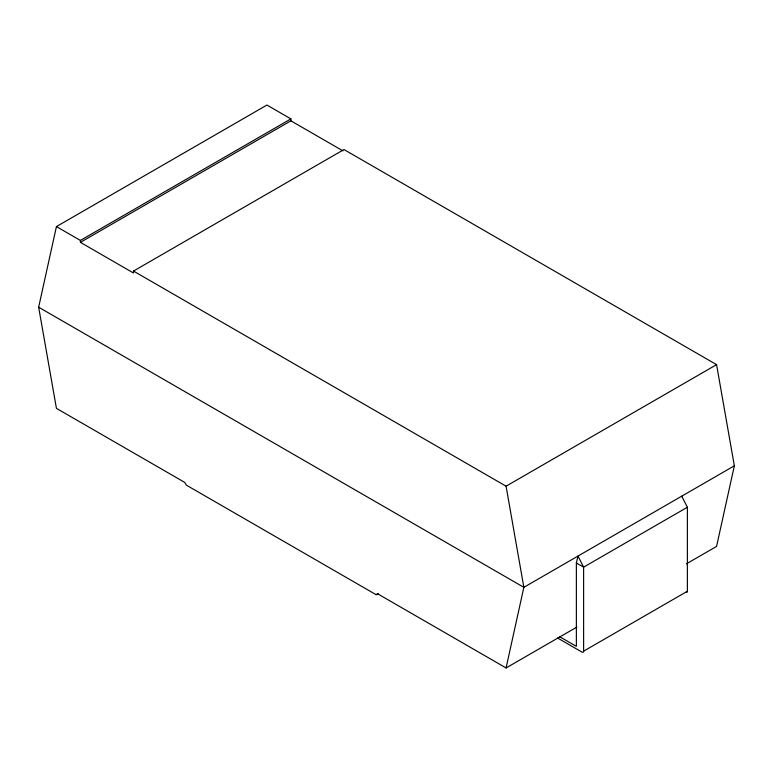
<?xml version="1.0" encoding="UTF-8"?>
<svg xmlns="http://www.w3.org/2000/svg" width="773" height="773" viewBox="0 0 773 773"><rect width="100%" height="100%" fill="white"/><g stroke="black" fill="none" stroke-linecap="round" stroke-linejoin="round"><path stroke-width="1.16" d="M576.938 627.038L506.073 667.949L377.765 593.867L376.161 594.717L186.341 485.125L184.737 482.42L56.429 408.347L38.65 307.2L56.429 226.586L266.927 105.051L290.899 118.887L290.899 120.82L80.402 242.355L80.402 240.422L290.899 118.887M506.073 667.949L523.852 587.325L506.073 486.188L133.487 271.072L133.487 273.004L80.402 242.355M133.487 271.072L343.985 149.537L716.571 364.653L734.35 465.8L716.571 546.414L686.356 563.865M559.671 636.73L576.368 646.363L576.368 562.966L578.001 556.067L583.615 567.15L583.615 651.166A2.3 1.324 60 0 1 581.992 652.103L557.594 638.015M506.073 486.188L716.571 364.653M376.161 594.717L378.248 593.509M734.35 465.8L523.852 587.325L38.65 307.2M681.728 496.179L687.381 507.243L583.615 567.15L576.368 562.966M583.615 651.166L687.381 591.258L687.381 507.243M290.899 120.82L342.941 150.87M56.429 226.586L80.402 240.422M687.381 591.258A2.3 1.324 60 0 1 685.97 592.302"/></g></svg>
